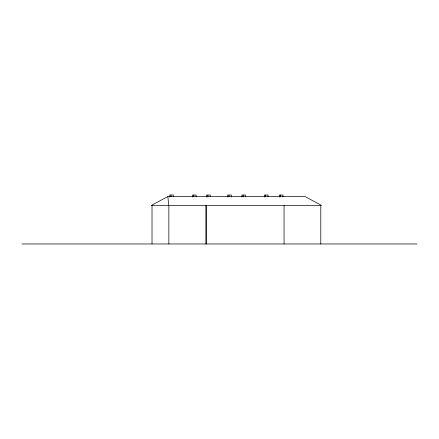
<?xml version="1.0" encoding="UTF-8"?>
<svg xmlns="http://www.w3.org/2000/svg" width="439" height="439" viewBox="0 0 439 439"><rect width="100%" height="100%" fill="white"/><g stroke="black" fill="none" stroke-linecap="round" stroke-linejoin="round"><path stroke-width="0.66" d="M167.901 196.524L151.17 205.496L321.644 205.496L305.017 196.524L167.901 196.524L168.669 205.496M21.95 243.969L417.05 243.969M320.794 205.496L320.794 243.969M284.049 205.496L284.049 243.969M282.996 196.87L282.996 195.031L279.308 195.031L279.308 197.078M280.57 195.031L280.57 196.87M268.053 196.87L268.053 195.031L264.366 195.031L264.366 197.078M265.628 195.031L265.628 196.87M245.582 196.87L245.582 195.031L241.894 195.031L241.894 197.078M243.157 195.031L243.157 196.87M231.358 196.87L231.358 195.031L227.671 195.031L227.671 197.078M228.933 195.031L228.933 196.87M210.297 196.87L210.297 195.031L206.61 195.031L206.61 197.078M207.872 195.031L207.872 196.87M206.264 205.496L206.264 243.969M205.935 205.496L205.935 243.969M196.2 196.87L196.2 195.031L192.512 195.031L192.512 197.078M193.775 195.031L193.775 196.87M173.405 196.87L173.405 195.031L169.717 195.031L169.717 197.078M170.98 195.031L170.98 196.87M168.856 205.496L168.856 243.969M152.02 205.496L152.02 243.969"/></g></svg>
